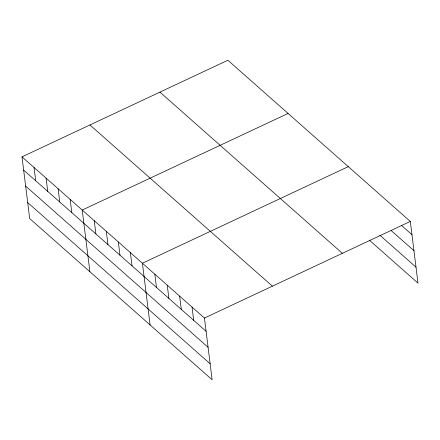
<?xml version="1.0" encoding="UTF-8"?>
<svg xmlns="http://www.w3.org/2000/svg" width="440" height="440" viewBox="0 0 440 440"><rect width="100%" height="100%" fill="white"/><g stroke="black" fill="none" stroke-linecap="round" stroke-linejoin="round"><path stroke-width="0.66" d="M22 156.849L204.446 318.043L212.135 379.759L29.689 218.559L22 156.849L227.865 60.242L410.311 221.441L418 283.151L369.369 240.185M288.074 113.438L82.209 210.045L89.892 271.755M348.282 166.634L142.417 263.236L150.101 324.951M204.446 318.043L410.311 221.441M401.544 225.495L411.966 234.702M391.127 230.522L413.958 250.69M379.781 235.158L416.009 267.163M159.929 92.12L342.375 253.319M89.936 124.966L272.382 286.165M23.65 170.11L206.096 331.304M25.641 186.098L208.087 347.298M27.698 202.571L210.144 363.77M192.038 307.082L193.694 320.342M179.636 296.12L181.286 309.381M167.228 285.159L168.878 298.419M154.82 274.197L156.475 287.458M130.372 252.599L132.022 265.859M118.333 241.962L119.983 255.222M106.288 231.319L107.943 244.58M94.248 220.682L95.898 233.943M70.163 199.403L71.819 212.663M58.124 188.766L59.774 202.026M46.085 178.123L47.735 191.384M34.04 167.486L35.695 180.747"/></g></svg>
